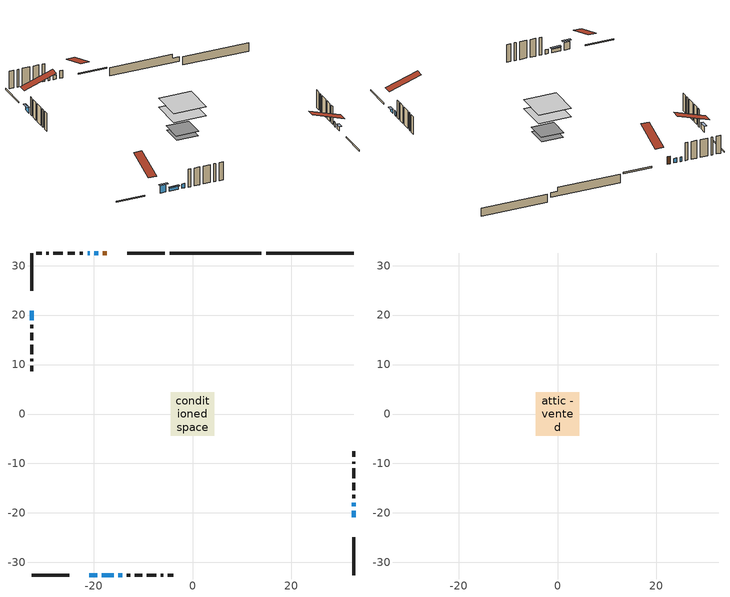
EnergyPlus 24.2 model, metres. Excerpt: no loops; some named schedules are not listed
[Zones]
conditioned space
 floor adiabatic (AdiabaticFloorConstruction): -4.43,-4.43 -4.43,4.43 4.43,4.43 4.43,-4.43 z3.82
 floor foundation (Slab1 construction): -2.92,-2.92 -2.92,2.92 2.92,2.92 2.92,-2.92 z-2.13
 floor foundation (Slab1 construction 1): -2.99,-2.99 -2.99,2.99 2.99,2.99 2.99,-2.99 z-0.91
 wall outside (RimJoist1 construction): -5.58,32.55 -13.17,32.55 / -32.55,-32.55 -24.96,-32.55 / -32.55,32.55 -32.55,24.96 / 32.55,-32.55 32.55,-24.96 z1.38:1.68
 wall outside (AdiabaticWallConstruction 1): -17.3,32.55 -18.16,32.55 z1.38:3.41
 wall outside (AdiabaticWallConstruction): -32.55,20.83 -32.55,19 z1.38:2.9; -19.09,32.55 -19.85,32.55 / -20.78,32.55 -21.22,32.55 / -15.01,-32.55 -14.25,-32.55 / 32.55,-18.68 32.55,-17.92 z1.38:2.6; -20.83,-32.55 -19.3,-32.55 z1.38:3.41; -18.38,-32.55 -15.94,-32.55 / 32.55,-20.83 32.55,-19.61 z1.38:2.4
 wall outside (Wall1 construction): -22.15,32.55 -22.84,32.55 / -13.32,-32.55 -12.63,-32.55 / -32.55,18.07 -32.55,17.38 / 32.55,-16.99 32.55,-16.3 z1.38:6.26
 wall outside (Wall2 construction): -23.77,32.55 -25.27,32.55 / -11.7,-32.55 -10.2,-32.55 / -32.55,16.46 -32.55,14.95 / 32.55,-15.37 32.55,-13.87 z1.38:6.26
 wall outside (Wall3 construction): -26.2,32.55 -28.16,32.55 / -9.27,-32.55 -7.31,-32.55 / -32.55,14.02 -32.55,12.06 / 32.55,-12.94 32.55,-10.98 z1.38:6.26
 wall outside (Wall4 construction): -29.09,32.55 -29.53,32.55 / -6.38,-32.55 -5.94,-32.55 / -32.55,11.13 -32.55,10.69 / 32.55,-10.05 32.55,-9.61 z1.38:6.26
 wall outside (Wall5 construction): -30.46,32.55 -31.62,32.55 / -5.01,-32.55 -3.85,-32.55 / -32.55,9.76 -32.55,8.6 / 32.55,-8.68 32.55,-7.52 z1.38:6.26
 wall foundation (FoundationWall1 construction): 32.55,32.55 14.87,32.55 z-2.13:0.16
 wall foundation (FoundationWall2 construction): -4.65,32.55,-0.91 -4.65,32.55,1.38 12.08,32.55,1.38 12.08,32.55,0.38 13.94,32.55,0.38 13.94,32.55,-0.91
 window (WindowConstruction): -32.55,20.83 -32.55,19 z1.38:2.9
 window (WindowConstruction 1): -19.09,32.55 -19.85,32.55 z1.38:2.6
 window (WindowConstruction 2): -20.78,32.55 -21.22,32.55 z1.38:2.6
 window (WindowConstruction 3): -20.83,-32.55 -19.31,-32.55 z1.38:3.41
 window (WindowConstruction 4): -18.38,-32.55 -15.94,-32.55 z1.38:2.39
 window (WindowConstruction 5): 32.55,-20.83 32.55,-19.61 z1.38:2.39
 window (WindowConstruction 6): -15.01,-32.55 -14.25,-32.55 z1.38:2.6
 window (WindowConstruction 7): 32.55,-18.68 32.55,-17.92 z1.38:2.6
 door (Door): -17.3,32.55 -18.16,32.55 z1.38:3.41
 ceiling adiabatic (AdiabaticFloorConstruction): 4.43,-4.43 4.43,4.43 -4.43,4.43 -4.43,-4.43 z3.82
attic - vented
 floor to conditioned space (Floor1 construction Reversed): -4.42,-4.42 -4.42,4.42 4.42,4.42 4.42,-4.42 z6.26
 roof outside (Roof1 construction): -16.37,32.55,6.26 -16.37,23.93,9.13 -14.1,23.93,9.13 -14.1,32.55,6.26; -21.76,-32.55,6.26 -21.76,-23.93,9.13 -24.03,-23.93,9.13 -24.03,-32.55,6.26; -32.55,21.76,6.26 -23.93,21.76,9.13 -23.93,24.03,9.13 -32.55,24.03,6.26; 32.55,-21.76,6.26 23.93,-21.76,9.13 23.93,-24.03,9.13 32.55,-24.03,6.26
shading: -32.55,18.85 -32.55,20.98 -33.16,20.98 -33.16,18.85 z3.05; -18.94,-32.55 -21.2,-32.55 -21.2,-33.16 -18.94,-33.16 z3.78; -15.79,-32.55 -18.53,-32.55 -18.53,-33.16 -15.79,-33.16 z2.54; 32.55,-19.46 32.55,-20.98 33.16,-20.98 33.16,-19.46 z2.54
[Building]
Building 1: Terrain=Suburbs
[Site:Location]
Windsor AP_ON: Latitude {deg}=42.28; Longitude {deg}=-82.96; Time Zone {hr}=-5; Elevation {m}=190; Keep Site Location Information=Yes
[Site:GroundTemperature:Shallow]
6.34957, 4.46684, 4.31606, 5.20952, 8.79623, 12.3662, 15.4612, 17.4219, 17.5884, 15.9938, 12.9777, 9.51722
[Site:WaterMainsTemperature]
Calculation Method=Schedule; Temperature Schedule=mains temperature schedule
[Material] Roughness=Rough; Thermal Absorptance=0.9
Name | Thickness {m} | Conductivity {W/m-K} | Density {kg/m3} | Specific Heat {J/kg-K} | Solar Absorptance | Visible Absorptance
asphalt or fiberglass shingles | 0.00635 | 0.162714 | 1121.4 | 1465.45 | 0.4 | 0.4
ceiling loosefill ins | 0.0846667 | 0.0480833 | 16.02 | 1046.75 | 0.7 | 0.7
ceiling stud and cavity | 0.1397 | 0.118414 | 65.682 | 1177.47 | 0.7 | 0.7
concrete 4.0 in. | 0.1016 | 1.803125 | 2242.8 | 837.4 | 0.7 | 0.7
concrete 8.0 in. | 0.2032 | 1.803125 | 2242.8 | 837.4 | 0.7 | 0.7
door material | 0.04445 | 0.053851 | 512.64 | 1214.23 | 0.7 | 0.7
exterior vertical ins | 0.0433751 | 0.029427 | 32.04 | 1214.23 | 0.7 | 0.7
floor covering | 0.0127 | 0.0433444 | 54.468 | 1339.84 | 0.6 | 0.6
floor rigid ins; wall rigid ins | 0.512978 | 0.029427 | 32.04 | 1214.23 | 0.7 | 0.7
floor stud and cavity | 0.1397 | 1.75129 | 37.0049 | 1207.88 | 0.7 | 0.7
furniture material conditioned space 1 | 0.1524 | 0.115458 | 640.8 | 1214.23 | 0.6 | 0.6
gypsum board | 0.0127 | 0.160291 | 801 | 837.4 | 0.6 | 0.6
gypsum board 1 | 0.0127 | 0.160291 | 801 | 837.4 | 0.7 | 0.7
osb sheathing 0.5 in. | 0.0127 | 0.115458 | 512.64 | 1214.23 | 0.7 | 0.7
osb sheathing 0.75 in. | 0.01905 | 0.115458 | 512.64 | 1214.23 | 0.7 | 0.7
osb sheathing 2.0 in. | 0.0508 | 0.115458 | 512.64 | 1214.23 | 0.7 | 0.7
rim joist rigid ins | 0.051816 | 0.029427 | 32.04 | 1214.23 | 0.7 | 0.7
rim joist stud and cavity | 0.0508 | 0.241261 | 125.044 | 1163.47 | 0.6 | 0.6
wall stud and cavity | 0.1397 | 0.115486 | 139.0536 | 1170.24 | 0.7 | 0.7
wall stud and cavity 1 | 0.1397 | 0.0836902 | 139.0536 | 1170.24 | 0.7 | 0.7
wall stud and cavity 2 | 0.1397 | 0.0942262 | 139.0536 | 1170.24 | 0.7 | 0.7
wall stud and cavity 3 | 0.1397 | 0.106352 | 139.0536 | 1170.24 | 0.7 | 0.7
wall stud and cavity 4 | 0.1397 | 0.0858158 | 139.0536 | 1170.24 | 0.7 | 0.7
wall stud and cavity 5 | 0.0889 | 0.380278 | 52.3479 | 1209.89 | 0.7 | 0.7
wall stud and cavity 6 | 0.0889 | 0.391764 | 83.0341 | 1211.67 | 0.7 | 0.7
wood siding | 0.0254 | 0.102417 | 544.68 | 1172.36 | 0.4 | 0.4
wood siding 1; wood siding 2; wood siding 3 | 0.0254 | 0.102417 | 544.68 | 1172.36 | 0.7 | 0.7
[WindowMaterial:SimpleGlazingSystem]
Name | U-Factor {W/m2-K} | Solar Heat Gain Coefficient
WindowMaterial | 3.04114 | 0.64
WindowMaterial 1 | 3.11211 | 0.52
WindowMaterial 2 | 3.13255 | 0.45
WindowMaterial 3 | 3.10416 | 0.58
WindowMaterial 4 | 3.09848 | 0.55
WindowMaterial 5 | 3.10416 | 0.52
[Construction]
AdiabaticFloorConstruction: floor stud and cavity, floor rigid ins, osb sheathing 0.75 in., floor covering
AdiabaticWallConstruction: wood siding 2, wall rigid ins, wall stud and cavity 5, gypsum board
AdiabaticWallConstruction 1: wood siding 3, wall rigid ins, wall stud and cavity 5, gypsum board
Door: door material
Floor1 construction Reversed: gypsum board, ceiling stud and cavity, ceiling loosefill ins
FoundationWall1 construction: concrete 8.0 in., gypsum board 1
FoundationWall2 construction: concrete 8.0 in.
furniture construction conditioned space 1: furniture material conditioned space 1
PartitionWallConstruction: gypsum board, wall stud and cavity 6, gypsum board
RimJoist1 construction: wood siding 1, rim joist rigid ins, osb sheathing 2.0 in., rim joist stud and cavity
Roof1 construction: asphalt or fiberglass shingles
Slab1 construction; Slab1 construction 1: concrete 4.0 in.
Wall1 construction: wood siding, osb sheathing 0.5 in., wall stud and cavity, gypsum board
Wall2 construction: wood siding, osb sheathing 0.5 in., wall stud and cavity 1, gypsum board
Wall3 construction: wood siding, osb sheathing 0.5 in., wall stud and cavity 2, gypsum board
Wall4 construction: wood siding, osb sheathing 0.5 in., wall stud and cavity 3, gypsum board
Wall5 construction: wood siding, osb sheathing 0.5 in., wall stud and cavity 4, gypsum board
WindowConstruction: WindowMaterial
WindowConstruction 1: WindowMaterial 1
WindowConstruction 2: WindowMaterial 2
WindowConstruction 3: WindowMaterial 3
WindowConstruction 4; WindowConstruction 5: WindowMaterial 4
WindowConstruction 6; WindowConstruction 7: WindowMaterial 5
[Zone] Multiplier=1; Part of Total Floor Area=Yes
Name | Volume {m3}
attic - vented | 36.5237
conditioned space | 370
[Space]
Name | Zone | Volume {m3}
attic - vented 1 | attic - vented | 36.5237
conditioned space 1 | conditioned space | 370
[ZoneInfiltration:EffectiveLeakageArea]
infil attic - vented 1: Zone or Space=attic - vented 1; Schedule=Always On Discrete; Effective Air Leakage Area {cm2}=3480.44; Stack Coefficient=0.000199789; Wind Coefficient=9.55005e-06
[ZoneMixing]
whole house fan mix: Zone or Space=attic - vented; Schedule=Always On Continuous; Design Flow Rate Calculation Method=Flow/Zone; Design Flow Rate {m3/s}=0; Source Zone or Space=conditioned space
[SurfaceProperty:ExposedFoundationPerimeter] Exposed Perimeter Calculation Method=TotalExposedPerimeter
Name | Total Exposed Perimeter {m}
Slab1 | 17.678
Slab1 1 | 18.593
[InternalMass] Zone or ZoneList=conditioned space; Space or SpaceList=conditioned space 1
Name | Construction | Surface Area {m2}
furniture mass conditioned space 1 | furniture construction conditioned space 1 | 59.3197
partition wall mass | PartitionWallConstruction | 148.299
[Lights]
interior lighting: Zone or ZoneList or Space or SpaceList=conditioned space 1; Schedule=interior lighting schedule; Design Level Calculation Method=LightingLevel; Lighting Level {W}=343.2; Return Air Fraction=0; Fraction Radiant=0.6; Fraction Visible=0.2; Fraction Replaceable=1
[People]
occupants: Zone or ZoneList or Space or SpaceList=conditioned space 1; Number of People Schedule=occupants schedule; Number of People Calculation Method=People; Number of People=3; Fraction Radiant=0.314171; Sensible Heat Fraction=0.56303; Activity Level Schedule=occupants activity schedule; Carbon Dioxide Generation Rate {m3/s-W}=0; Enable ASHRAE 55 Comfort Warnings=No; Mean Radiant Temperature Calculation Type=EnclosureAveraged
[ElectricEquipment] Zone or ZoneList or Space or SpaceList=conditioned space 1; Design Level Calculation Method=EquipmentLevel
Name | Schedule | Design Level {W} | Fraction Latent | Fraction Radiant | Fraction Lost
clothes dryer | clothes dryer schedule | 140.772 | 0.015 | 0.081 | 0.85
clothes washer | clothes washer schedule | 32.1985 | 0.03 | 0.162 | 0.7
cooking range | cooking range schedule | 215.147 | 0.08 | 0.432 | 0.2
dishwasher | dishwasher schedule | 66.8632 | 0.3 | 0.18 | 0.4
fridge | fridge schedule | 72.9452 | 0 | 0.6 | 0
mech vent bath fan 0 | mech vent bath fan 0 schedule | 50.2 | 0 | 0 | 1
mech vent bath fan 1 | mech vent bath fan 1 schedule | 50.2 | 0 | 0 | 1
mech vent house fan | mech vent house fan schedule | 0 | 0 | 0 | 1
mech vent house fan cfis | mech vent house fan cfis schedule | 0 | 0 | 0 | 0
mech vent range fan 0 | mech vent range fan 0 schedule | 57 | 0 | 0 | 1
misc plug loads | misc plug loads schedule | 494.7 | 0.045 | 0.513 | 0.1
whole house fan | Always On Discrete | 0 | 0 | 0 | 1
[OtherEquipment] Zone or ZoneList or Space or SpaceList=conditioned space 1; Design Level Calculation Method=EquipmentLevel
Name | Fuel Type | Schedule | Design Level {W} | Fraction Latent | Fraction Radiant | Fraction Lost
clothes dryer 1 | Electricity | clothes dryer schedule | 0 | 0.015 | 0.081 | 0.85
cooking range 1 | Electricity | cooking range schedule | 0 | 0.08 | 0.432 | 0.2
general water use latent | None | general water use schedule | 62.594 | 1 | 0 | 0
general water use sensible | None | general water use schedule | -61.6891 | 0 | 0.6 | 0
mech vent house fan latent load | None | Always On Discrete | 0 | 1 | 0 | 0
mech vent house fan sensible load | None | Always On Discrete | 0 | 0 | 0 | 0
water heater energy adjustment1 | NaturalGas | Always On Discrete | 0.01 | 0 | 0 | 1
[ZoneInfiltration:DesignFlowRate] Zone or ZoneList or Space or SpaceList=conditioned space 1; Schedule=Always On Discrete; Design Flow Rate Calculation Method=Flow/Zone; Design Flow Rate {m3/s}=0
infil flow; natural vent flow; whole house fan flow
[AvailabilityManager:Scheduled]
central ac and furnace airloop Availability Manager: Schedule=Always On Discrete
[Foundation:Kiva] Initial Indoor Air Temperature {C}=18; Wall Depth Below Slab {m}=0.2032
Name | Wall Height Above Grade {m} | Custom Block Material Name 1 | Custom Block Depth 1 {m} | Custom Block X Position 1 {m} | Custom Block Z Position 1 {m}
Foundation Kiva 1 | 0.15999 | exterior vertical ins | 2.28999 | 0.2159 | 0
Foundation Kiva 2 | 1.379982
[Foundation:Kiva:Settings]
Soil Conductivity {W/m-K}=0.849921; Soil Density {kg/m3}=1842.3; Soil Specific Heat {J/kg-K}=418.7; Ground Solar Absorptivity=0.9; Ground Thermal Absorptivity=0.9; Ground Surface Roughness {m}=0.03; Far-Field Width {m}=40; Deep-Ground Boundary Condition=ZeroFlux; Deep-Ground Depth {m}=40; Minimum Cell Dimension {m}=0.2; Maximum Cell Growth Coefficient=3; Simulation Timestep=Timestep
[Exterior:Lights]
exterior lighting: Schedule=exterior lighting schedule; Design Level {W}=75.6
[EnergyManagementSystem:GlobalVariable]
central_ac_and_furnace_airloop_Fan_RTF
infil_program_Qfan
infil_program_Qinf
natural_vent_program_Qnv
natural_vent_program_Qwhf
[EnergyManagementSystem:Sensor]
Name | Output:Variable or Output:Meter Index Key | Output:Variable or Output:Meter
airflow_gain | infil flow | Infiltration Sensible Heat Gain Energy
airflow_gain_1 | natural vent flow | Infiltration Sensible Heat Gain Energy
airflow_gain_2 | whole house fan flow | Infiltration Sensible Heat Gain Energy
airflow_loss | infil flow | Infiltration Sensible Heat Loss Energy
airflow_loss_1 | natural vent flow | Infiltration Sensible Heat Loss Energy
airflow_loss_2 | whole house fan flow | Infiltration Sensible Heat Loss Energy
clg_load_cond |  | Cooling:EnergyTransfer:Zone:CONDITIONED SPACE
clg_sp_s; clg_sp_s_1 | cooling setpoint | Schedule Value
clothes_dryer_exhaust_0_sch_s | clothes dryer exhaust 0 schedule | Schedule Value
cool_season | cooling season schedule | Schedule Value
htg_load_cond |  | Heating:EnergyTransfer:Zone:CONDITIONED SPACE
htg_sp_s; htg_sp_s_1 | heating setpoint | Schedule Value
ig_ee_conv | clothes dryer | Electric Equipment Convective Heating Energy
ig_ee_conv_2 | cooking range | Electric Equipment Convective Heating Energy
ig_ee_conv_4 | fridge | Electric Equipment Convective Heating Energy
ig_ee_conv_5 | misc plug loads | Electric Equipment Convective Heating Energy
ig_ee_conv_6 | whole house fan | Electric Equipment Convective Heating Energy
ig_ee_rad | clothes dryer | Electric Equipment Radiant Heating Energy
ig_ee_rad_2 | cooking range | Electric Equipment Radiant Heating Energy
ig_ee_rad_4 | fridge | Electric Equipment Radiant Heating Energy
ig_ee_rad_5 | misc plug loads | Electric Equipment Radiant Heating Energy
ig_ee_rad_6 | whole house fan | Electric Equipment Radiant Heating Energy
ig_lgt_conv | interior lighting | Lights Convective Heating Energy
ig_lgt_rad | interior lighting | Lights Radiant Heating Energy
ig_lgt_vis | interior lighting | Lights Visible Radiation Heating Energy
ig_oe_conv | clothes dryer 1 | Other Equipment Convective Heating Energy
ig_oe_conv_1 | cooking range 1 | Other Equipment Convective Heating Energy
ig_oe_conv_2 | general water use latent | Other Equipment Convective Heating Energy
ig_oe_conv_3 | general water use sensible | Other Equipment Convective Heating Energy
ig_oe_conv_4 | water heater energy adjustment1 | Other Equipment Convective Heating Energy
ig_oe_rad | clothes dryer 1 | Other Equipment Radiant Heating Energy
ig_oe_rad_1 | cooking range 1 | Other Equipment Radiant Heating Energy
ig_oe_rad_2 | general water use latent | Other Equipment Radiant Heating Energy
ig_oe_rad_3 | general water use sensible | Other Equipment Radiant Heating Energy
ig_oe_rad_4 | water heater energy adjustment1 | Other Equipment Radiant Heating Energy
ig_ppl_conv | occupants | People Convective Heating Energy
ig_ppl_rad | occupants | People Radiant Heating Energy
im_conv | furniture mass conditioned space 1 | Surface Inside Face Convection Heat Gain Energy
im_conv_1 | partition wall mass | Surface Inside Face Convection Heat Gain Energy
im_ig | furniture mass conditioned space 1 | Surface Inside Face Internal Gains Radiation Heat Gain Energy
im_ig_1 | partition wall mass | Surface Inside Face Internal Gains Radiation Heat Gain Energy
im_lgt | furniture mass conditioned space 1 | Surface Inside Face Lights Radiation Heat Gain Energy
im_lgt_1 | partition wall mass | Surface Inside Face Lights Radiation Heat Gain Energy
im_sol | furniture mass conditioned space 1 | Surface Inside Face Solar Radiation Heat Gain Energy
im_sol_1 | partition wall mass | Surface Inside Face Solar Radiation Heat Gain Energy
im_surf | furniture mass conditioned space 1 | Surface Inside Face Net Surface Thermal Radiation Heat Gain Energy
im_surf_1 | partition wall mass | Surface Inside Face Net Surface Thermal Radiation Heat Gain Energy
mech_vent_bath_fan_0_sch_s | mech vent bath fan 0 schedule | Schedule Value
mech_vent_bath_fan_1_sch_s | mech vent bath fan 1 schedule | Schedule Value
mech_vent_range_fan_0_sch_s | mech vent range fan 0 schedule | Schedule Value
mv_conv | mech vent bath fan 0 | Electric Equipment Convective Heating Energy
mv_conv_1 | mech vent bath fan 1 | Electric Equipment Convective Heating Energy
mv_conv_2 | mech vent house fan | Electric Equipment Convective Heating Energy
mv_conv_3 | mech vent house fan cfis | Electric Equipment Convective Heating Energy
mv_conv_4 | mech vent range fan 0 | Electric Equipment Convective Heating Energy
mv_conv_5 | mech vent house fan latent load | Other Equipment Convective Heating Energy
mv_conv_6 | mech vent house fan sensible load | Other Equipment Convective Heating Energy
mv_rad | mech vent bath fan 0 | Electric Equipment Radiant Heating Energy
mv_rad_1 | mech vent bath fan 1 | Electric Equipment Radiant Heating Energy
mv_rad_2 | mech vent house fan | Electric Equipment Radiant Heating Energy
mv_rad_3 | mech vent house fan cfis | Electric Equipment Radiant Heating Energy
mv_rad_4 | mech vent range fan 0 | Electric Equipment Radiant Heating Energy
mv_rad_5 | mech vent house fan latent load | Other Equipment Radiant Heating Energy
mv_rad_6 | mech vent house fan sensible load | Other Equipment Radiant Heating Energy
natural_vent_s | natural vent schedule | Schedule Value
out_pb_s |  | Site Outdoor Air Barometric Pressure
out_wt_s |  | Site Outdoor Air Humidity Ratio
site_vw_s |  | Site Wind Speed
ss_back_out | Window1 | Surface Window Shortwave from Zone Back Out Window Heat Transfer Rate
ss_back_out_1 | Window2 | Surface Window Shortwave from Zone Back Out Window Heat Transfer Rate
ss_back_out_2 | Window3 | Surface Window Shortwave from Zone Back Out Window Heat Transfer Rate
ss_back_out_3 | Window4 | Surface Window Shortwave from Zone Back Out Window Heat Transfer Rate
ss_back_out_4 | Window5 | Surface Window Shortwave from Zone Back Out Window Heat Transfer Rate
ss_back_out_5 | Window7 | Surface Window Shortwave from Zone Back Out Window Heat Transfer Rate
ss_back_out_6 | Window8 | Surface Window Shortwave from Zone Back Out Window Heat Transfer Rate
ss_back_out_7 | Window9 | Surface Window Shortwave from Zone Back Out Window Heat Transfer Rate
ss_conv | Door1 | Surface Inside Face Convection Heat Gain Energy
ss_conv_1 | Window1 | Surface Inside Face Convection Heat Gain Energy
ss_conv_2 | Window2 | Surface Inside Face Convection Heat Gain Energy
ss_conv_3 | Window3 | Surface Inside Face Convection Heat Gain Energy
ss_conv_4 | Window4 | Surface Inside Face Convection Heat Gain Energy
ss_conv_5 | Window5 | Surface Inside Face Convection Heat Gain Energy
ss_conv_6 | Window7 | Surface Inside Face Convection Heat Gain Energy
ss_conv_7 | Window8 | Surface Inside Face Convection Heat Gain Energy
ss_conv_8 | Window9 | Surface Inside Face Convection Heat Gain Energy
ss_ig | Door1 | Surface Inside Face Internal Gains Radiation Heat Gain Energy
ss_ig_1 | Window1 | Surface Inside Face Internal Gains Radiation Heat Gain Energy
ss_ig_2 | Window2 | Surface Inside Face Internal Gains Radiation Heat Gain Energy
ss_ig_3 | Window3 | Surface Inside Face Internal Gains Radiation Heat Gain Energy
ss_ig_4 | Window4 | Surface Inside Face Internal Gains Radiation Heat Gain Energy
ss_ig_5 | Window5 | Surface Inside Face Internal Gains Radiation Heat Gain Energy
ss_ig_6 | Window7 | Surface Inside Face Internal Gains Radiation Heat Gain Energy
ss_ig_7 | Window8 | Surface Inside Face Internal Gains Radiation Heat Gain Energy
ss_ig_8 | Window9 | Surface Inside Face Internal Gains Radiation Heat Gain Energy
ss_lgt | Door1 | Surface Inside Face Lights Radiation Heat Gain Energy
ss_sol | Door1 | Surface Inside Face Solar Radiation Heat Gain Energy
ss_surf | Door1 | Surface Inside Face Net Surface Thermal Radiation Heat Gain Energy
ss_surf_1 | Window1 | Surface Inside Face Net Surface Thermal Radiation Heat Gain Energy
ss_surf_2 | Window2 | Surface Inside Face Net Surface Thermal Radiation Heat Gain Energy
ss_surf_3 | Window3 | Surface Inside Face Net Surface Thermal Radiation Heat Gain Energy
ss_surf_4 | Window4 | Surface Inside Face Net Surface Thermal Radiation Heat Gain Energy
ss_surf_5 | Window5 | Surface Inside Face Net Surface Thermal Radiation Heat Gain Energy
ss_surf_6 | Window7 | Surface Inside Face Net Surface Thermal Radiation Heat Gain Energy
ss_surf_7 | Window8 | Surface Inside Face Net Surface Thermal Radiation Heat Gain Energy
ss_surf_8 | Window9 | Surface Inside Face Net Surface Thermal Radiation Heat Gain Energy
ss_trans_in | Window1 | Surface Window Transmitted Solar Radiation Rate
ss_trans_in_1 | Window2 | Surface Window Transmitted Solar Radiation Rate
ss_trans_in_2 | Window3 | Surface Window Transmitted Solar Radiation Rate
ss_trans_in_3 | Window4 | Surface Window Transmitted Solar Radiation Rate
ss_trans_in_4 | Window5 | Surface Window Transmitted Solar Radiation Rate
ss_trans_in_5 | Window7 | Surface Window Transmitted Solar Radiation Rate
ss_trans_in_6 | Window8 | Surface Window Transmitted Solar Radiation Rate
ss_trans_in_7 | Window9 | Surface Window Transmitted Solar Radiation Rate
ss_trans_out | Window1 | Surface Inside Face Initial Transmitted Diffuse Transmitted Out Window Solar Radiation Rate
ss_trans_out_1 | Window2 | Surface Inside Face Initial Transmitted Diffuse Transmitted Out Window Solar Radiation Rate
ss_trans_out_2 | Window3 | Surface Inside Face Initial Transmitted Diffuse Transmitted Out Window Solar Radiation Rate
ss_trans_out_3 | Window4 | Surface Inside Face Initial Transmitted Diffuse Transmitted Out Window Solar Radiation Rate
ss_trans_out_4 | Window5 | Surface Inside Face Initial Transmitted Diffuse Transmitted Out Window Solar Radiation Rate
ss_trans_out_5 | Window7 | Surface Inside Face Initial Transmitted Diffuse Transmitted Out Window Solar Radiation Rate
ss_trans_out_6 | Window8 | Surface Inside Face Initial Transmitted Diffuse Transmitted Out Window Solar Radiation Rate
ss_trans_out_7 | Window9 | Surface Inside Face Initial Transmitted Diffuse Transmitted Out Window Solar Radiation Rate
s_conv | Floor1 | Surface Inside Face Convection Heat Gain Energy
s_conv_1 | FoundationWall1 | Surface Inside Face Convection Heat Gain Energy
s_conv_10 | Slab1 1 | Surface Inside Face Convection Heat Gain Energy
s_conv_11 | Wall1:0 | Surface Inside Face Convection Heat Gain Energy
s_conv_12 | Wall1:180 | Surface Inside Face Convection Heat Gain Energy
s_conv_13 | Wall1:270 | Surface Inside Face Convection Heat Gain Energy
s_conv_14 | Wall1:90 | Surface Inside Face Convection Heat Gain Energy
s_conv_15 | Wall2:0 | Surface Inside Face Convection Heat Gain Energy
s_conv_16 | Wall2:180 | Surface Inside Face Convection Heat Gain Energy
s_conv_17 | Wall2:270 | Surface Inside Face Convection Heat Gain Energy
s_conv_18 | Wall2:90 | Surface Inside Face Convection Heat Gain Energy
s_conv_19 | Wall3:0 | Surface Inside Face Convection Heat Gain Energy
s_conv_2 | FoundationWall2 | Surface Inside Face Convection Heat Gain Energy
s_conv_20 | Wall3:180 | Surface Inside Face Convection Heat Gain Energy
s_conv_21 | Wall3:270 | Surface Inside Face Convection Heat Gain Energy
s_conv_22 | Wall3:90 | Surface Inside Face Convection Heat Gain Energy
s_conv_23 | Wall4:0 | Surface Inside Face Convection Heat Gain Energy
s_conv_24 | Wall4:180 | Surface Inside Face Convection Heat Gain Energy
s_conv_25 | Wall4:270 | Surface Inside Face Convection Heat Gain Energy
s_conv_26 | Wall4:90 | Surface Inside Face Convection Heat Gain Energy
s_conv_27 | Wall5:0 | Surface Inside Face Convection Heat Gain Energy
s_conv_28 | Wall5:180 | Surface Inside Face Convection Heat Gain Energy
s_conv_29 | Wall5:270 | Surface Inside Face Convection Heat Gain Energy
s_conv_3 | inferred conditioned ceiling | Surface Inside Face Convection Heat Gain Energy
s_conv_30 | Wall5:90 | Surface Inside Face Convection Heat Gain Energy
s_conv_4 | inferred conditioned floor | Surface Inside Face Convection Heat Gain Energy
s_conv_5 | RimJoist1:0 | Surface Inside Face Convection Heat Gain Energy
s_conv_6 | RimJoist1:180 | Surface Inside Face Convection Heat Gain Energy
s_conv_7 | RimJoist1:270 | Surface Inside Face Convection Heat Gain Energy
s_conv_8 | RimJoist1:90 | Surface Inside Face Convection Heat Gain Energy
s_conv_9 | Slab1 | Surface Inside Face Convection Heat Gain Energy
s_ig | Floor1 | Surface Inside Face Internal Gains Radiation Heat Gain Energy
s_ig_1 | FoundationWall1 | Surface Inside Face Internal Gains Radiation Heat Gain Energy
s_ig_10 | Slab1 1 | Surface Inside Face Internal Gains Radiation Heat Gain Energy
s_ig_11 | Wall1:0 | Surface Inside Face Internal Gains Radiation Heat Gain Energy
s_ig_12 | Wall1:180 | Surface Inside Face Internal Gains Radiation Heat Gain Energy
